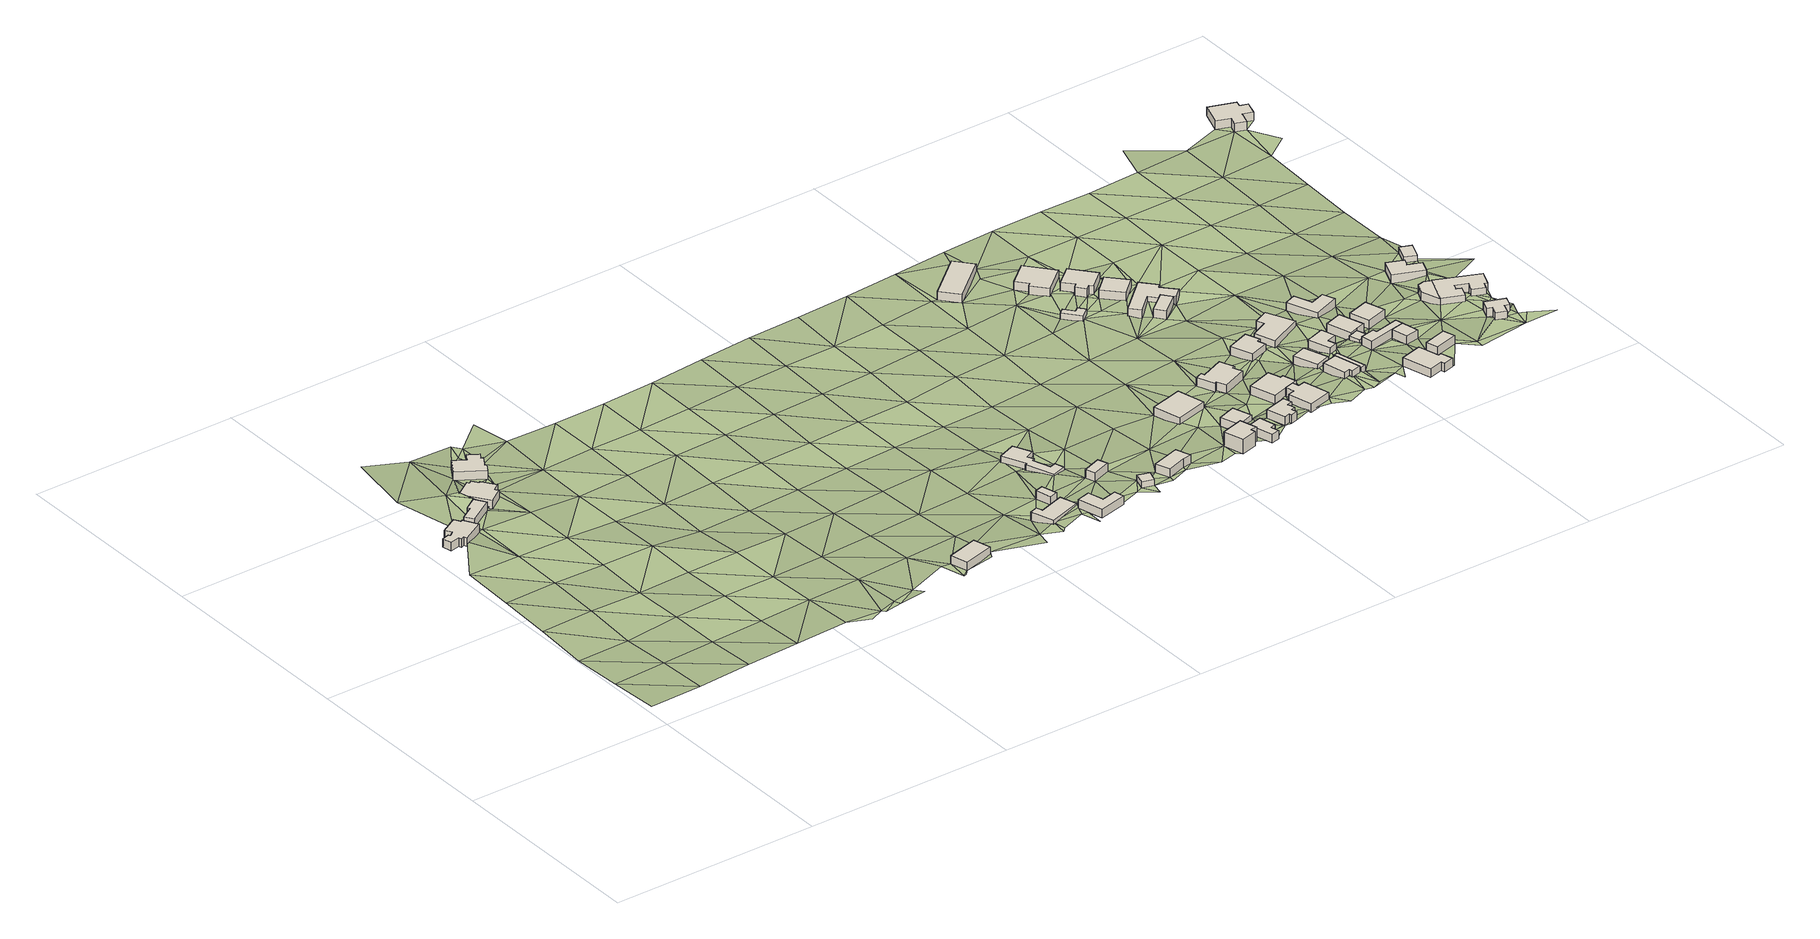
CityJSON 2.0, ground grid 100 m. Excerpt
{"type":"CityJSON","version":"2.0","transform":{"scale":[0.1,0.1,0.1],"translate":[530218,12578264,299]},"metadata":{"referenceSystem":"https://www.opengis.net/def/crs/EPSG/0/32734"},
"CityObjects":{
"building1":{"type":"Building","attributes":{"address":"5 Klinker Street Mamre 7347 Cape Town","building":"house","building:levels":"1","building_height":4.1,"plus_code":"4FRWFFR9+7WC","ground_height":166.27,"roof_height":170.37},"geometry":[{"type":"Solid","lod":"1","boundaries":[[[[0,1,2,3]],[[1,4,5,2]],[[4,6,7,5]],[[6,8,9,7]],[[8,10,11,9]],[[10,12,13,11]],[[12,14,15,13]],[[14,16,17,15]],[[16,18,19,17]],[[18,20,21,19]],[[20,22,23,21]],[[22,24,25,23]],[[24,26,27,25]],[[26,0,3,27]],[[3,2,5,7,9,11,13,15,17,19,21,23,25,27]],[[26,24,22,20,18,16,14,12,10,8,6,4,1,0]]]]}]},
"building2":{"type":"Building","attributes":{"address":"Klinker Street Mamre 7347 Cape Town","building":"house","building:levels":"1","building_height":4.1,"plus_code":"4FRWFFR9+8X3","ground_height":166.27,"roof_height":170.37},"geometry":[{"type":"Solid","lod":"1","boundaries":[[[[28,29,30,31]],[[29,32,33,30]],[[32,34,35,33]],[[34,36,37,35]],[[36,38,39,37]],[[38,28,31,39]],[[31,30,33,35,37,39]],[[38,36,34,32,29,28]]]]}]},
"building3":{"type":"Building","attributes":{"address":"4 Klinker Street Mamre 7347 Cape Town","building":"house","building:levels":"1","building_height":4.1,"plus_code":"4FRWFFRC+82V","ground_height":165.45,"roof_height":169.55},"geometry":[{"type":"Solid","lod":"1","boundaries":[[[[40,41,42,43]],[[41,44,45,42]],[[44,46,47,45]],[[46,48,49,47]],[[48,50,51,49]],[[50,52,53,51]],[[52,54,55,53]],[[54,56,57,55]],[[56,58,59,57]],[[58,40,43,59]],[[43,42,45,47,49,51,53,55,57,59]],[[58,56,54,52,50,48,46,44,41,40]]]]}]},
"building4":{"type":"Building","attributes":{"address":"3 Klinker Street Mamre 7347 Cape Town","building":"house","building:levels":"1","building_height":4.1,"plus_code":"4FRWFFRC+C32","ground_height":166.28,"roof_height":170.38},"geometry":[{"type":"Solid","lod":"1","boundaries":[[[[60,61,62,63]],[[61,64,65,62]],[[64,66,67,65]],[[66,68,69,67]],[[68,70,71,69]],[[70,72,73,71]],[[72,74,75,73]],[[74,76,77,75]],[[76,78,79,77]],[[78,60,63,79]],[[63,62,65,67,69,71,73,75,77,79]],[[78,76,74,72,70,68,66,64,61,60]]]]}]},
"building5":{"type":"Building","attributes":{"address":"12 Lang Avenue Mamre 7347 Cape Town","building":"house","building:levels":"1","building_height":4.1,"plus_code":"4FRWFFQC+PHJ","ground_height":170.18,"roof_height":174.28},"geometry":[{"type":"Solid","lod":"1","boundaries":[[[[80,81,82,83]],[[81,84,85,82]],[[84,86,87,85]],[[86,80,83,87]],[[83,82,85,87]],[[86,84,81,80]]]]}]},
"building6":{"type":"Building","attributes":{"address":"10 Lang Avenue Mamre 7347 Cape Town","building":"house","building:levels":"1","building_height":4.1,"plus_code":"4FRWFFQC+QQ3","ground_height":170.56,"roof_height":174.66},"geometry":[{"type":"Solid","lod":"1","boundaries":[[[[88,89,90,91]],[[89,92,93,90]],[[92,94,95,93]],[[94,96,97,95]],[[96,98,99,97]],[[98,88,91,99]],[[91,90,93,95,97,99]],[[98,96,94,92,89,88]]]]}]},
"building7":{"type":"Building","attributes":{"address":"Lang Avenue Mamre 7347 Cape Town","building":"yes","building:levels":"1","building_height":4.1,"plus_code":"4FRWFFQC+QQW","ground_height":172.37,"roof_height":176.47},"geometry":[{"type":"Solid","lod":"1","boundaries":[[[[100,101,102,103]],[[101,104,105,102]],[[104,106,107,105]],[[106,100,103,107]],[[103,102,105,107]],[[106,104,101,100]]]]}]},
"building8":{"type":"Building","attributes":{"address":"2 Sand Street Mamre 7347 Cape Town","building":"house","building:levels":"1","building_height":4.1,"plus_code":"4FRWFFQC+PR7","ground_height":174.78,"roof_height":178.88},"geometry":[{"type":"Solid","lod":"1","boundaries":[[[[108,109,110,111]],[[109,112,113,110]],[[112,114,115,113]],[[114,116,117,115]],[[116,118,119,117]],[[118,108,111,119]],[[111,110,113,115,117,119]],[[118,116,114,112,109,108]]]]}]},
"building9":{"type":"Building","attributes":{"address":"4 Lang Avenue Mamre 7347 Cape Town","building":"yes","building:levels":"1","building_height":4.1,"plus_code":"4FRWFFQC+VRW","ground_height":168.17,"roof_height":172.27},"geometry":[{"type":"Solid","lod":"1","boundaries":[[[[120,121,122,123]],[[121,124,125,122]],[[124,126,127,125]],[[126,128,129,127]],[[128,130,131,129]],[[130,132,133,131]],[[132,134,135,133]],[[134,136,137,135]],[[136,138,139,137]],[[138,140,141,139]],[[140,142,143,141]],[[142,120,123,143]],[[123,122,125,127,129,131,133,135,137,139,141,143]],[[142,140,138,136,134,132,130,128,126,124,121,120]]]]}]},
"building10":{"type":"Building","attributes":{"address":"Hardenberg Street Mamre 7347 Cape Town","building":"yes","building:levels":"1","building_height":4.1,"plus_code":"4FRWFFQC+QVX","ground_height":173.83,"roof_height":177.93},"geometry":[{"type":"Solid","lod":"1","boundaries":[[[[144,145,146,147]],[[145,148,149,146]],[[148,150,151,149]],[[150,144,147,151]],[[147,146,149,151]],[[150,148,145,144]]]]}]},
"building11":{"type":"Building","attributes":{"address":"Mamre 7347 Cape Town","building":"cabin","building:levels":"1","building_height":2.8,"plus_code":"4FRWFFQC+PWG","ground_height":175.67,"roof_height":178.47},"geometry":[{"type":"Solid","lod":"1","boundaries":[[[[152,153,154,155]],[[153,156,157,154]],[[156,158,159,157]],[[158,152,155,159]],[[155,154,157,159]],[[158,156,153,152]]]]}]},
"building12":{"type":"Building","attributes":{"address":"9 Hardenberg Street Mamre 7347 Cape Town","building":"house","building:levels":"1","building_height":4.1,"plus_code":"4FRWFFQF+P2C","ground_height":176.95,"roof_height":181.05},"geometry":[{"type":"Solid","lod":"1","boundaries":[[[[160,161,162,163]],[[161,164,165,162]],[[164,166,167,165]],[[166,168,169,167]],[[168,160,163,169]],[[163,162,165,167,169]],[[168,166,164,161,160]]]]}]},
"building13":{"type":"Building","attributes":{"address":"14 Winkler Street Mamre 7347 Cape Town","building":"house","building:levels":"2","building_height":6.9,"plus_code":"4FRWFFQF+P44","ground_height":178.74,"roof_height":185.64},"geometry":[{"type":"Solid","lod":"1","boundaries":[[[[170,171,172,173]],[[171,174,175,172]],[[174,176,177,175]],[[176,178,179,177]],[[178,180,181,179]],[[180,170,173,181]],[[173,172,175,177,179,181]],[[180,178,176,174,171,170]]]]}]},
"building14":{"type":"Building","attributes":{"address":"3 Lang Avenue Mamre Cape Town","building":"house","building:levels":"1","building_height":4.1,"plus_code":"4FRWFFQF+V44","ground_height":174.11,"roof_height":178.21},"geometry":[{"type":"Solid","lod":"1","boundaries":[[[[182,183,184,185]],[[183,186,187,184]],[[186,188,189,187]],[[188,182,185,189]],[[185,184,187,189]],[[188,186,183,182]]]]}]},
"building15":{"type":"Building","attributes":{"address":"12 Winkler Street Mamre 7347 Cape Town","building":"house","building:levels":"1","building_height":4.1,"plus_code":"4FRWFFQF+P59","ground_height":178.74,"roof_height":182.84},"geometry":[{"type":"Solid","lod":"1","boundaries":[[[[190,191,192,193]],[[191,194,195,192]],[[194,196,197,195]],[[196,198,199,197]],[[198,200,201,199]],[[200,190,193,201]],[[193,192,195,197,199,201]],[[200,198,196,194,191,190]]]]}]},
"building16":{"type":"Building","attributes":{"address":"3 Hardenberg Street Mamre 7347 Cape Town","building":"house","building:levels":"1","building_height":4.1,"plus_code":"4FRWFFQF+Q58","ground_height":175.9,"roof_height":180},"geometry":[{"type":"Solid","lod":"1","boundaries":[[[[202,203,204,205]],[[203,206,207,204]],[[206,208,209,207]],[[208,202,205,209]],[[205,204,207,209]],[[208,206,203,202]]]]}]},
"building17":{"type":"Building","attributes":{"address":"10 Winkler Street Mamre 7347 Cape Town","building":"house","building:levels":"1","building_height":4.1,"plus_code":"4FRWFFQF+P6H","ground_height":180.2,"roof_height":184.3},"geometry":[{"type":"Solid","lod":"1","boundaries":[[[[210,211,212,213]],[[211,214,215,212]],[[214,216,217,215]],[[216,218,219,217]],[[218,220,221,219]],[[220,222,223,221]],[[222,224,225,223]],[[224,226,227,225]],[[226,228,229,227]],[[228,210,213,229]],[[213,212,215,217,219,221,223,225,227,229]],[[228,226,224,222,220,218,216,214,211,210]]]]}]},
"building18":{"type":"Building","attributes":{"address":"2 Lang Avenue Mamre 7347 Cape Town","building":"house","building:levels":"1","building_height":4.1,"plus_code":"4FRWFFQF+V6H","ground_height":176.07,"roof_height":180.17},"geometry":[{"type":"Solid","lod":"1","boundaries":[[[[230,231,232,233]],[[231,234,235,232]],[[234,236,237,235]],[[236,238,239,237]],[[238,240,241,239]],[[240,242,243,241]],[[242,244,245,243]],[[244,246,247,245]],[[246,248,249,247]],[[248,230,233,249]],[[233,232,235,237,239,241,243,245,247,249]],[[248,246,244,242,240,238,236,234,231,230]]]]}]},
"building19":{"type":"Building","attributes":{"address":"103 Main Road Mamre 7347 Cape Town","building":"yes","building:levels":"1","building_height":4.1,"plus_code":"4FRWFFRF+935","ground_height":171.91,"roof_height":176.01},"geometry":[{"type":"Solid","lod":"1","boundaries":[[[[250,251,252,253]],[[251,254,255,252]],[[254,256,257,255]],[[256,250,253,257]],[[253,252,255,257]],[[256,254,251,250]]]]}]},
"building20":{"type":"Building","attributes":{"address":"1 Hardenberg Street Mamre 7347 Cape Town","building":"house","building:levels":"1","building_height":4.1,"plus_code":"4FRWFFQF+Q7X","ground_height":178.07,"roof_height":182.17},"geometry":[{"type":"Solid","lod":"1","boundaries":[[[[258,259,260,261]],[[259,262,263,260]],[[262,264,265,263]],[[264,266,267,265]],[[266,268,269,267]],[[268,258,261,269]],[[261,260,263,265,267,269]],[[268,266,264,262,259,258]]]]}]},
"building21":{"type":"Building","attributes":{"address":"8 Winkler Street Mamre 7347 Cape Town","building":"house","building:levels":"1","building_height":4.1,"plus_code":"4FRWFFQF+P8M","ground_height":179.92,"roof_height":184.02},"geometry":[{"type":"Solid","lod":"1","boundaries":[[[[270,271,272,273]],[[271,274,275,272]],[[274,276,277,275]],[[276,278,279,277]],[[278,280,281,279]],[[280,282,283,281]],[[282,284,285,283]],[[284,270,273,285]],[[273,272,275,277,279,281,283,285]],[[284,282,280,278,276,274,271,270]]]]}]},
"building22":{"type":"Building","attributes":{"building":"cabin","building:levels":"1","building_height":2.8,"plus_code":"4FRWFFRF+56C","ground_height":172.13,"roof_height":174.93},"geometry":[{"type":"Solid","lod":"1","boundaries":[[[[286,287,288,289]],[[287,290,291,288]],[[290,292,293,291]],[[292,294,295,293]],[[294,296,297,295]],[[296,286,289,297]],[[289,288,291,293,295,297]],[[296,294,292,290,287,286]]]]}]},
"building23":{"type":"Building","attributes":{"address":"101 Main Road Mamre 7347 Cape Town","building":"house","building:levels":"1","building_height":4.1,"plus_code":"4FRWFFRF+76C","ground_height":173.18,"roof_height":177.28},"geometry":[{"type":"Solid","lod":"1","boundaries":[[[[298,299,300,301]],[[299,302,303,300]],[[302,304,305,303]],[[304,306,307,305]],[[306,308,309,307]],[[308,298,301,309]],[[301,300,303,305,307,309]],[[308,306,304,302,299,298]]]]}]},
"building24":{"type":"Building","attributes":{"address":"1A Lang Avenue Mamre 7347 Cape Town","building":"house","building:levels":"1","building_height":4.1,"plus_code":"4FRWFFQF+W89","ground_height":176.03,"roof_height":180.13},"geometry":[{"type":"Solid","lod":"1","boundaries":[[[[310,311,312,313]],[[311,314,315,312]],[[314,316,317,315]],[[316,318,319,317]],[[318,320,321,319]],[[320,310,313,321]],[[313,312,315,317,319,321]],[[320,318,316,314,311,310]]]]}]},
"building25":{"type":"Building","attributes":{"address":"99 Main Road Mamre 7347 Cape Town","building":"house","building:levels":"1","building_height":4.1,"plus_code":"4FRWFFRF+67M","ground_height":173.65,"roof_height":177.75},"geometry":[{"type":"Solid","lod":"1","boundaries":[[[[322,323,324,325]],[[323,326,327,324]],[[326,328,329,327]],[[328,330,331,329]],[[330,332,333,331]],[[332,334,335,333]],[[334,336,337,335]],[[336,322,325,337]],[[325,324,327,329,331,333,335,337]],[[336,334,332,330,328,326,323,322]]]]}]},
"building26":{"type":"Building","attributes":{"address":"6 Winkler Street Mamre 7347 Cape Town","building":"house","building:levels":"1","building_height":4.1,"plus_code":"4FRWFFQF+QC7","ground_height":180.73,"roof_height":184.83},"geometry":[{"type":"Solid","lod":"1","boundaries":[[[[338,339,340,341]],[[339,342,343,340]],[[342,344,345,343]],[[344,346,347,345]],[[346,348,349,347]],[[348,338,341,349]],[[341,340,343,345,347,349]],[[348,346,344,342,339,338]]]]}]},
"building27":{"type":"Building","attributes":{"address":"Hardenberg Street Mamre 7347 Cape Town","building":"house","building:levels":"1","building_height":4.1,"plus_code":"4FRWFFQF+RCC","ground_height":177.76,"roof_height":181.86},"geometry":[{"type":"Solid","lod":"1","boundaries":[[[[350,351,352,353]],[[351,354,355,352]],[[354,356,357,355]],[[356,350,353,357]],[[353,352,355,357]],[[356,354,351,350]]]]}]},
"building28":{"type":"Building","attributes":{"address":"97 Main Road Mamre 7347 Cape Town","building":"house","building:levels":"1","building_height":4.1,"plus_code":"4FRWFFRF+57Q","ground_height":173.65,"roof_height":177.75},"geometry":[{"type":"Solid","lod":"1","boundaries":[[[[358,359,360,361]],[[359,362,363,360]],[[362,364,365,363]],[[364,358,361,365]],[[361,360,363,365]],[[364,362,359,358]]]]}]},
"building29":{"type":"Building","attributes":{"address":"Winkler Street Mamre 7347 Cape Town","building":"cabin","building:levels":"1","building_height":2.8,"plus_code":"4FRWFFQF+QCH","ground_height":180.73,"roof_height":183.53},"geometry":[{"type":"Solid","lod":"1","boundaries":[[[[366,367,368,369]],[[367,370,371,368]],[[370,372,373,371]],[[372,366,369,373]],[[369,368,371,373]],[[372,370,367,366]]]]}]},
"building30":{"type":"Building","attributes":{"address":"Main Road Mamre 7347 Cape Town","building":"garage","building:levels":"1","building_height":4.1,"plus_code":"4FRWFFRF+484","ground_height":171.97,"roof_height":176.07},"geometry":[{"type":"Solid","lod":"1","boundaries":[[[[374,375,376,377]],[[375,378,379,376]],[[378,380,381,379]],[[380,382,383,381]],[[382,374,377,383]],[[377,376,379,381,383]],[[382,380,378,375,374]]]]}]},
"building31":{"type":"Building","attributes":{"address":"95 Main Road Mamre 7347 Cape Town","building":"house","building:levels":"1","building_height":4.1,"plus_code":"4FRWFFRF+48P","ground_height":171.97,"roof_height":176.07},"geometry":[{"type":"Solid","lod":"1","boundaries":[[[[374,382,383,377]],[[382,380,381,383]],[[380,384,385,381]],[[384,386,387,385]],[[386,388,389,387]],[[388,390,391,389]],[[390,392,393,391]],[[392,394,395,393]],[[394,396,397,395]],[[396,398,399,397]],[[398,374,377,399]],[[377,383,381,385,387,389,391,393,395,397,399]],[[398,396,394,392,390,388,386,384,380,382,374]]]]}]},
"building32":{"type":"Building","attributes":{"address":"1 Lang Avenue Mamre 7347 Cape Town","building":"house","building:levels":"1","building_height":4.1,"plus_code":"4FRWFFQF+WCW","ground_height":176.03,"roof_height":180.13},"geometry":[{"type":"Solid","lod":"1","boundaries":[[[[400,401,402,403]],[[401,404,405,402]],[[404,406,407,405]],[[406,408,409,407]],[[408,410,411,409]],[[410,400,403,411]],[[403,402,405,407,409,411]],[[410,408,406,404,401,400]]]]}]},
"building33":{"type":"Building","attributes":{"address":"Hardenberg Street Mamre 7347 Cape Town","building":"house","building:levels":"1","building_height":4.1,"plus_code":"4FRWFFQF+RFR","ground_height":178.64,"roof_height":182.74},"geometry":[{"type":"Solid","lod":"1","boundaries":[[[[412,413,414,415]],[[413,416,417,414]],[[416,418,419,417]],[[418,420,421,419]],[[420,422,423,421]],[[422,412,415,423]],[[415,414,417,419,421,423]],[[422,420,418,416,413,412]]]]}]},
"building34":{"type":"Building","attributes":{"address":"3 Winkler Street Mamre 7347 Cape Town","building":"house","building:levels":"1","building_height":4.1,"plus_code":"4FRWFFQF+MGW","ground_height":183.62,"roof_height":187.72},"geometry":[{"type":"Solid","lod":"1","boundaries":[[[[424,425,426,427]],[[425,428,429,426]],[[428,430,431,429]],[[430,432,433,431]],[[432,434,435,433]],[[434,436,437,435]],[[436,438,439,437]],[[438,424,427,439]],[[427,426,429,431,433,435,437,439]],[[438,436,434,432,430,428,425,424]]]]}]},
"building35":{"type":"Building","attributes":{"building":"cabin","building:levels":"1","building_height":2.8,"plus_code":"4FRWFFQF+RGF","ground_height":179.12,"roof_height":181.92},"geometry":[{"type":"Solid","lod":"1","boundaries":[[[[440,441,442,443]],[[441,444,445,442]],[[444,446,447,445]],[[446,448,449,447]],[[448,440,443,449]],[[443,442,445,447,449]],[[448,446,444,441,440]]]]}]},
"building36":{"type":"Building","attributes":{"address":"Hardenberg Street Mamre 7347 Cape Town","building":"house","building:levels":"1","building_height":4.1,"plus_code":"4FRWFFQF+VG7","ground_height":178.64,"roof_height":182.74},"geometry":[{"type":"Solid","lod":"1","boundaries":[[[[450,451,452,453]],[[451,454,455,452]],[[454,456,457,455]],[[456,458,459,457]],[[458,450,453,459]],[[453,452,455,457,459]],[[458,456,454,451,450]]]]}]},
"building37":{"type":"Building","attributes":{"building":"house","building:levels":"1","building_height":4.1,"plus_code":"4FRWFFQF+QGW","ground_height":181.34,"roof_height":185.44},"geometry":[{"type":"Solid","lod":"1","boundaries":[[[[460,461,462,463]],[[461,464,465,462]],[[464,466,467,465]],[[466,468,469,467]],[[468,470,471,469]],[[470,472,473,471]],[[472,460,463,473]],[[463,462,465,467,469,471,473]],[[472,470,468,466,464,461,460]]]]}]},
"building38":{"type":"Building","attributes":{"address":"1 Winkler Street Mamre 7347 Cape Town","building":"house","building:levels":"1","building_height":4.1,"plus_code":"4FRWFFQF+PH9","ground_height":183.62,"roof_height":187.72},"geometry":[{"type":"Solid","lod":"1","boundaries":[[[[474,475,476,477]],[[475,478,479,476]],[[478,480,481,479]],[[480,474,477,481]],[[477,476,479,481]],[[480,478,475,474]]]]}]},
"building39":{"type":"Building","attributes":{"address":"Kraak Superette 2 Winkler Street Mamre 7347 Cape Town","building":"retail","building:levels":"1","building_height":4.1,"plus_code":"4FRWFFQF+QHP","ground_height":181.34,"roof_height":185.44},"geometry":[{"type":"Solid","lod":"1","boundaries":[[[[460,472,473,463]],[[472,482,483,473]],[[482,484,485,483]],[[484,460,463,485]],[[463,473,483,485]],[[484,482,472,460]]]]}]},
"building40":{"type":"Building","attributes":{"address":"Mamre Visitor Information Centre Main Road Mamre 7347 Cape Town","building":"civic","building:levels":"1","operator":"Mamre Tourist Information Centre","building_height":4.1,"plus_code":"4FRWFFQF+XG2","ground_height":176.69,"roof_height":180.79},"geometry":[{"type":"Solid","lod":"1","boundaries":[[[[486,487,488,489]],[[487,490,491,488]],[[490,492,493,491]],[[492,494,495,493]],[[494,496,497,495]],[[496,486,489,497]],[[489,488,491,493,495,497]],[[496,494,492,490,487,486]]]]}]},
"building41":{"type":"Building","attributes":{"address":"Mamre Satellite Police Station 89 Main Road Mamre 7347 Cape Town","building":"public","building:levels":"1","amenity":"police","operator":"South African Police Service","building_height":4.1,"plus_code":"4FRWFFQF+VH7","ground_height":179.12,"roof_height":183.22},"geometry":[{"type":"Solid","lod":"1","boundaries":[[[[498,499,500,501]],[[499,502,503,500]],[[502,504,505,503]],[[504,498,501,505]],[[501,500,503,505]],[[504,502,499,498]]]]}]},
"building42":{"type":"Building","attributes":{"address":"Mamre Mini-mart 1 Kaap Street Mamre 7347 Cape Town","building":"retail","building:levels":"1","building_height":4.1,"plus_code":"4FRWFFQF+RMX","ground_height":179.71,"roof_height":183.81},"geometry":[{"type":"Solid","lod":"1","boundaries":[[[[506,507,508,509]],[[507,510,511,508]],[[510,512,513,511]],[[512,514,515,513]],[[514,506,509,515]],[[509,508,511,513,515]],[[514,512,510,507,506]]]]}]},
"building43":{"type":"Building","attributes":{"address":"58 Main Road Mamre 7347 Cape Town","building":"house","building:levels":"1","building_height":4.1,"plus_code":"4FRWFFQF+PQR","ground_height":181.79,"roof_height":185.89},"geometry":[{"type":"Solid","lod":"1","boundaries":[[[[516,517,518,519]],[[517,520,521,518]],[[520,522,523,521]],[[522,524,525,523]],[[524,526,527,525]],[[526,528,529,527]],[[528,530,531,529]],[[530,516,519,531]],[[519,518,521,523,525,527,529,531]],[[530,528,526,524,522,520,517,516]]]]}]},
"building44":{"type":"Building","attributes":{"address":"2 Kaap Street Mamre 7347 Cape Town","building":"house","building:levels":"1","building_height":4.1,"plus_code":"4FRWFFQF+RQP","ground_height":179.89,"roof_height":183.99},"geometry":[{"type":"Solid","lod":"1","boundaries":[[[[532,533,534,535]],[[533,536,537,534]],[[536,538,539,537]],[[538,540,541,539]],[[540,542,543,541]],[[542,544,545,543]],[[544,546,547,545]],[[546,548,549,547]],[[548,550,551,549]],[[550,552,553,551]],[[552,554,555,553]],[[554,532,535,555]],[[535,534,537,539,541,543,545,547,549,551,553,555]],[[554,552,550,548,546,544,542,540,538,536,533,532]]]]}]},
"building45":{"type":"Building","attributes":{"address":"Mamre 7347 Cape Town","building":"house","building:levels":"1","building_height":4.1,"plus_code":"4FRWFFQF+WPM","ground_height":177.46,"roof_height":181.56},"geometry":[{"type":"Solid","lod":"1","boundaries":[[[[556,557,558,559]],[[557,560,561,558]],[[560,562,563,561]],[[562,564,565,563]],[[564,566,567,565]],[[566,556,559,567]],[[559,558,561,563,565,567]],[[566,564,562,560,557,556]]]]}]},
"building46":{"type":"Building","attributes":{"building":"cabin","building:levels":"1","building_height":2.8,"plus_code":"4FRWFFQF+XQF","ground_height":177.52,"roof_height":180.32},"geometry":[{"type":"Solid","lod":"1","boundaries":[[[[568,569,570,571]],[[569,572,573,570]],[[572,574,575,573]],[[574,568,571,575]],[[571,570,573,575]],[[574,572,569,568]]]]}]},
"building47":{"type":"Building","attributes":{"address":"3 Louwskloof Road Mamre 7347 Cape Town","building":"house","building:levels":"1","building_height":4.1,"plus_code":"4FRWFFRF+CQQ","ground_height":178.43,"roof_height":182.53},"geometry":[{"type":"Solid","lod":"1","boundaries":[[[[576,577,578,579]],[[577,580,581,578]],[[580,582,583,581]],[[582,584,585,583]],[[584,586,587,585]],[[586,588,589,587]],[[588,590,591,589]],[[590,592,593,591]],[[592,594,595,593]],[[594,576,579,595]],[[579,578,581,583,585,587,589,591,593,595]],[[594,592,590,588,586,584,582,580,577,576]]]]}]},
"terrain1":{"type":"TINRelief","geometry":[{"type":"CompositeSurface","lod":"1","boundaries":[[[596,597,598]],[[599,600,596]],[[596,598,599]],[[601,602,600]],[[601,600,599]],[[603,602,604]],[[599,598,605]],[[604,602,601]],[[606,607,603]],[[608,601,599]],[[606,603,604]],[[608,599,605]],[[601,609,604]],[[610,607,606]],[[607,610,611]],[[612,613,614]],[[612,614,615]],[[609,601,608]],[[616,611,617]],[[606,604,618]],[[605,619,608]],[[618,604,609]],[[611,610,0]],[[620,6,621]],[[6,4,1]],[[622,610,606]],[[623,620,624]],[[36,6,1]],[[0,610,625]],[[1,0,38]],[[36,1,38]],[[626,609,608]],[[32,6,36]],[[625,38,0]],[[622,606,618]],[[626,608,619]],[[620,621,624]],[[621,6,32]],[[34,32,36]],[[627,625,610]],[[38,625,28]],[[618,609,628]],[[610,622,627]],[[629,621,32]],[[628,609,626]],[[629,630,621]],[[631,28,625]],[[629,58,630]],[[631,625,627]],[[28,58,629]],[[621,630,632]],[[632,624,621]],[[622,618,633]],[[628,634,618]],[[626,619,635]],[[58,28,631]],[[630,636,632]],[[622,633,627]],[[618,634,633]],[[631,637,58]],[[635,628,626]],[[638,636,639]],[[632,640,624]],[[638,632,636]],[[635,619,641]],[[642,643,638]],[[644,637,631]],[[645,637,644]],[[632,638,74]],[[74,638,643]],[[643,644,646]],[[640,647,624]],[[648,634,628]],[[649,631,627]],[[646,74,643]],[[627,633,650]],[[628,635,648]],[[644,631,649]],[[74,646,76]],[[651,640,652]],[[627,650,649]],[[640,651,653]],[[654,635,641]],[[654,641,655]],[[634,656,633]],[[647,640,653]],[[78,76,657]],[[646,644,658]],[[656,634,648]],[[659,653,651]],[[660,657,661]],[[76,646,658]],[[659,651,661]],[[659,647,653]],[[649,658,644]],[[633,662,650]],[[658,657,76]],[[648,635,663]],[[663,635,654]],[[664,654,665]],[[662,633,656]],[[661,657,666]],[[659,661,666]],[[667,664,665]],[[649,650,668]],[[664,663,654]],[[658,666,657]],[[668,650,662]],[[659,666,669]],[[656,648,670]],[[671,664,667]],[[672,648,663]],[[658,649,673]],[[663,664,671]],[[667,674,671]],[[662,656,670]],[[670,648,672]],[[668,673,649]],[[662,675,668]],[[658,676,666]],[[673,677,658]],[[678,663,671]],[[672,663,678]],[[675,662,670]],[[676,658,677]],[[673,668,679]],[[678,671,680]],[[668,675,681]],[[670,672,682]],[[683,672,678]],[[673,679,677]],[[668,681,679]],[[675,670,682]],[[86,678,680]],[[682,672,683]],[[684,86,680]],[[684,685,80]],[[684,80,86]],[[675,686,681]],[[687,676,677]],[[677,679,688]],[[678,86,689]],[[683,678,689]],[[686,675,682]],[[80,690,691]],[[687,677,688]],[[681,692,679]],[[689,86,693]],[[683,694,682]],[[681,686,692]],[[683,689,694]],[[695,688,679]],[[686,682,696]],[[695,679,692]],[[691,697,693]],[[694,696,682]],[[689,693,698]],[[686,699,692]],[[688,700,687]],[[701,697,691]],[[702,688,695]],[[689,698,694]],[[699,686,696]],[[693,697,698]],[[700,688,702]],[[695,692,703]],[[703,692,699]],[[694,704,696]],[[694,698,705]],[[695,706,702]],[[697,98,698]],[[707,708,697]],[[708,98,697]],[[699,696,704]],[[704,694,705]],[[706,695,703]],[[707,709,708]],[[96,698,98]],[[702,710,700]],[[709,711,708]],[[106,705,698]],[[106,698,96]],[[703,699,712]],[[710,702,706]],[[94,100,96]],[[704,712,699]],[[708,711,118]],[[106,96,100]],[[713,708,118]],[[94,714,100]],[[715,716,711]],[[706,703,717]],[[718,700,710]],[[716,118,711]],[[716,108,118]],[[106,719,705]],[[100,714,101]],[[703,712,717]],[[704,705,720]],[[118,116,713]],[[104,101,721]],[[101,714,721]],[[714,713,116]],[[719,106,104]],[[710,706,722]],[[705,719,720]],[[704,723,712]],[[717,722,706]],[[116,114,724]],[[725,104,721]],[[150,721,714]],[[116,144,714]],[[725,719,104]],[[723,704,720]],[[718,710,726]],[[724,144,116]],[[727,717,712]],[[722,726,710]],[[714,144,150]],[[725,721,150]],[[728,720,719]],[[719,725,729]],[[719,729,728]],[[724,730,731]],[[712,723,727]],[[136,723,720]],[[732,722,717]],[[150,733,725]],[[724,158,144]],[[731,158,724]],[[726,734,718]],[[735,736,737]],[[737,738,735]],[[735,739,740]],[[727,732,717]],[[735,738,739]],[[148,733,150]],[[152,731,741]],[[731,152,158]],[[144,158,145]],[[726,722,742]],[[152,741,153]],[[733,743,738]],[[738,743,739]],[[723,136,744]],[[744,727,723]],[[148,743,733]],[[732,742,722]],[[136,739,744]],[[158,168,145]],[[156,168,158]],[[153,160,156]],[[745,734,726]],[[746,160,153]],[[739,743,744]],[[160,168,156]],[[732,727,747]],[[148,145,748]],[[742,745,726]],[[160,746,749]],[[145,168,748]],[[727,744,747]],[[148,750,743]],[[161,160,749]],[[742,732,751]],[[734,745,752]],[[748,168,166]],[[747,751,732]],[[148,748,750]],[[161,749,164]],[[743,753,744]],[[745,742,754]],[[164,749,755]],[[744,753,747]],[[753,743,750]],[[751,754,742]],[[180,166,164]],[[755,180,164]],[[756,748,166]],[[751,747,757]],[[752,745,758]],[[754,759,745]],[[183,750,748]],[[755,760,180]],[[757,747,753]],[[166,180,756]],[[758,745,759]],[[170,180,760]],[[750,183,753]],[[751,761,754]],[[748,762,183]],[[748,756,762]],[[761,751,757]],[[759,754,763]],[[180,208,756]],[[208,180,178]],[[757,753,764]],[[183,764,753]],[[763,754,761]],[[178,176,194]],[[194,176,765]],[[766,762,756]],[[178,194,767]],[[767,208,178]],[[759,768,758]],[[769,764,183]],[[766,756,208]],[[183,182,769]],[[761,757,770]],[[194,771,767]],[[768,759,763]],[[764,770,757]],[[771,772,767]],[[769,182,764]],[[208,773,766]],[[774,775,211]],[[771,774,776]],[[771,210,772]],[[774,211,776]],[[210,771,776]],[[768,777,758]],[[776,211,210]],[[763,761,778]],[[766,773,779]],[[770,780,761]],[[764,182,244]],[[773,772,779]],[[182,766,246]],[[768,763,254]],[[211,216,214]],[[228,772,210]],[[254,251,768]],[[779,230,766]],[[768,251,777]],[[244,182,246]],[[761,780,778]],[[230,246,766]],[[262,779,772]],[[222,220,218]],[[254,763,778]],[[770,764,781]],[[262,772,228]],[[781,764,244]],[[226,224,222]],[[222,218,782]],[[246,230,248]],[[230,779,259]],[[262,259,779]],[[222,782,226]],[[276,228,226]],[[276,262,228]],[[251,783,777]],[[781,244,242]],[[276,226,782]],[[770,784,780]],[[271,262,276]],[[240,238,242]],[[230,259,231]],[[780,296,778]],[[770,781,785]],[[276,274,271]],[[254,778,299]],[[781,242,238]],[[785,784,770]],[[296,780,784]],[[786,262,271]],[[787,254,299]],[[259,788,231]],[[789,782,790]],[[254,787,791]],[[294,778,296]],[[783,792,777]],[[270,786,271]],[[231,236,234]],[[270,284,282]],[[299,778,304]],[[793,778,294]],[[270,282,786]],[[789,790,794]],[[778,793,304]],[[238,320,781]],[[788,795,796]],[[294,797,798]],[[786,282,799]],[[236,231,800]],[[236,800,238]],[[796,786,799]],[[304,302,299]],[[231,788,801]],[[783,791,792]],[[784,802,803]],[[299,804,787]],[[798,805,294]],[[785,781,806]],[[807,784,785]],[[794,808,789]],[[282,789,809]],[[294,805,793]],[[787,804,791]],[[320,238,800]],[[796,354,788]],[[801,800,231]],[[282,348,799]],[[784,807,802]],[[803,330,798]],[[781,320,806]],[[796,799,354]],[[789,808,809]],[[801,788,354]],[[805,810,793]],[[330,805,798]],[[359,803,802]],[[809,348,282]],[[785,811,807]],[[803,359,330]],[[812,793,810]],[[813,799,348]],[[785,375,811]],[[814,810,805]],[[813,354,799]],[[791,804,815]],[[800,801,816]],[[817,792,791]],[[785,378,375]],[[807,818,802]],[[819,785,806]],[[808,820,809]],[[820,808,821]],[[818,359,802]],[[334,330,359]],[[822,330,334]],[[801,354,816]],[[819,378,785]],[[806,320,318]],[[809,820,339]],[[812,810,823]],[[820,821,824]],[[804,812,815]],[[348,346,813]],[[815,817,791]],[[334,359,825]],[[354,826,816]],[[827,816,828]],[[824,829,820]],[[811,375,830]],[[815,812,823]],[[354,831,826]],[[828,816,826]],[[813,346,370]],[[832,824,821]],[[318,828,406]],[[370,833,813]],[[829,824,372]],[[807,834,818]],[[826,406,828]],[[835,334,825]],[[372,346,829]],[[318,836,806]],[[372,824,366]],[[372,370,346]],[[375,837,830]],[[819,806,836]],[[318,406,836]],[[833,370,367]],[[824,832,366]],[[416,826,831]],[[838,831,833]],[[819,384,378]],[[839,367,366]],[[833,367,838]],[[825,840,835]],[[831,838,416]],[[818,834,840]],[[841,378,384]],[[836,406,842]],[[843,826,416]],[[823,835,844]],[[845,367,839]],[[838,367,845]],[[832,424,366]],[[823,846,815]],[[424,832,847]],[[366,470,839]],[[819,836,848]],[[835,840,844]],[[817,815,846]],[[849,826,843]],[[470,366,424]],[[839,468,845]],[[844,840,834]],[[416,413,843]],[[412,422,845]],[[819,850,384]],[[846,823,844]],[[468,839,470]],[[851,852,853]],[[848,850,819]],[[412,845,854]],[[843,413,458]],[[855,845,468]],[[845,855,854]],[[850,851,384]],[[843,458,849]],[[424,438,470]],[[412,458,413]],[[848,849,856]],[[412,854,441]],[[441,458,412]],[[848,856,850]],[[846,857,817]],[[858,852,851]],[[855,468,466]],[[834,852,859]],[[492,856,849]],[[834,859,844]],[[458,860,849]],[[438,482,470]],[[466,861,855]],[[438,436,480]],[[856,492,850]],[[434,480,436]],[[849,860,492]],[[851,850,858]],[[862,470,482]],[[862,472,470]],[[480,478,438]],[[863,860,458]],[[478,482,438]],[[864,440,861]],[[844,859,846]],[[492,865,850]],[[461,466,464]],[[461,861,466]],[[859,852,858]],[[862,482,472]],[[861,502,864]],[[480,866,867]],[[478,484,482]],[[863,864,499]],[[861,461,502]],[[864,502,499]],[[860,863,868]],[[478,869,484]],[[857,846,870]],[[863,499,868]],[[865,871,872]],[[850,865,873]],[[850,873,858]],[[846,859,870]],[[502,461,504]],[[874,865,872]],[[868,499,498]],[[867,875,869]],[[460,484,876]],[[874,872,868]],[[460,876,461]],[[873,865,874]],[[876,484,869]],[[867,877,875]],[[858,878,859]],[[876,504,461]],[[879,857,870]],[[869,875,876]],[[873,878,858]],[[880,498,504]],[[881,874,868]],[[881,868,498]],[[859,882,870]],[[875,877,883]],[[514,504,876]],[[874,881,873]],[[859,878,882]],[[876,875,528]],[[504,514,880]],[[498,880,566]],[[879,870,884]],[[875,885,528]],[[876,886,514]],[[885,875,883]],[[881,498,566]],[[873,887,878]],[[870,882,884]],[[886,876,888]],[[876,528,526]],[[512,880,514]],[[881,887,873]],[[888,876,526]],[[566,880,512]],[[885,530,528]],[[882,878,889]],[[890,885,883]],[[891,879,884]],[[566,512,510]],[[881,566,564]],[[883,892,890]],[[887,889,878]],[[890,893,520]],[[887,881,564]],[[890,892,893]],[[888,526,894]],[[883,895,892]],[[566,510,896]],[[526,524,894]],[[897,898,888]],[[540,898,542]],[[510,532,896]],[[897,888,894]],[[882,899,884]],[[893,892,900]],[[544,542,898]],[[544,898,897]],[[883,901,895]],[[524,893,900]],[[894,902,897]],[[524,902,894]],[[899,882,889]],[[903,897,902]],[[902,524,900]],[[904,896,532]],[[564,574,887]],[[564,905,568]],[[902,906,903]],[[532,554,904]],[[891,884,907]],[[908,905,909]],[[910,903,906]],[[896,904,908]],[[574,564,568]],[[906,911,910]],[[887,912,889]],[[907,884,899]],[[905,908,569]],[[905,569,568]],[[912,887,574]],[[913,908,904]],[[891,914,915]],[[889,916,899]],[[572,569,917]],[[913,569,908]],[[907,914,891]],[[569,913,917]],[[912,574,572]],[[916,889,912]],[[918,907,899]],[[899,916,918]],[[582,914,907]],[[919,907,918]],[[907,919,582]],[[914,582,577]],[[577,582,580]],[[584,582,919]],[[920,584,919]],[[584,588,586]]]}]}
},
"vertices":[
[236,1606,55],[198,1672,55],[198,1672,96],[236,1606,96],[189,1668,55],[189,1668,96],[172,1697,55],[172,1697,96],[91,1651,55],[91,1651,96],[109,1620,55],[109,1620,96],[89,1604,55],[89,1604,96],[83,1613,55],[83,1613,96],[47,1602,55],[47,1602,96],[58,1558,55],[58,1558,96],[102,1567,55],[102,1567,96],[109,1554,55],[109,1554,96],[123,1562,55],[123,1562,96],[132,1547,55],[132,1547,96],
[366,1724,55],[333,1776,55],[333,1776,96],[366,1724,96],[272,1737,55],[272,1737,96],[279,1726,55],[279,1726,96],[219,1688,55],[219,1688,96],[245,1647,55],[245,1647,96],
[469,1779,47],[457,1795,47],[457,1795,88],[469,1779,88],[490,1818,47],[490,1818,88],[446,1881,47],[446,1881,88],[439,1876,47],[439,1876,88],[418,1907,47],[418,1907,88],[405,1898,47],[405,1898,88],[398,1909,47],[398,1909,88],[315,1853,47],[315,1853,88],[399,1731,47],[399,1731,88],
[560,2010,56],[551,2015,56],[551,2015,97],[560,2010,97],[567,2041,56],[567,2041,97],[518,2071,56],[518,2071,97],[498,2038,56],[498,2038,97],[441,2073,56],[441,2073,97],[392,1994,56],[392,1994,97],[514,1918,56],[514,1918,97],[538,1957,56],[538,1957,97],[530,1962,56],[530,1962,97],
[1629,109,95],[1777,149,95],[1777,149,136],[1629,109,136],[1754,233,95],[1754,233,136],[1606,192,95],[1606,192,136],
[2108,156,98],[2264,206,98],[2264,206,139],[2108,156,139],[2238,285,98],[2238,285,139],[2120,247,98],[2120,247,139],[2110,277,98],[2110,277,139],[2073,265,98],[2073,265,139],
[2192,287,116],[2231,298,116],[2231,298,157],[2192,287,157],[2210,373,116],[2210,373,157],[2172,363,116],[2172,363,157],
[2277,47,141],[2413,80,141],[2413,80,182],[2277,47,182],[2401,128,141],[2401,128,182],[2330,111,141],[2330,111,182],[2310,187,141],[2310,187,182],[2246,171,141],[2246,171,182],
[2349,474,74],[2415,495,74],[2415,495,115],[2349,474,115],[2402,540,74],[2402,540,115],[2373,531,74],[2373,531,115],[2343,615,74],[2343,615,115],[2356,622,74],[2356,622,115],[2342,651,74],[2342,651,115],[2384,669,74],[2384,669,115],[2344,755,74],[2344,755,115],[2258,721,74],[2258,721,115],[2309,610,74],[2309,610,115],[2300,607,74],[2300,607,115],
[2436,308,131],[2523,340,131],[2523,340,172],[2436,308,172],[2506,385,131],[2506,385,172],[2419,353,131],[2419,353,172],
[2541,130,149],[2595,113,149],[2595,113,177],[2541,130,177],[2614,169,149],[2614,169,177],[2559,186,149],[2559,186,177],
[2672,107,162],[2762,137,162],[2762,137,203],[2672,107,203],[2806,145,162],[2806,145,203],[2781,217,162],[2781,217,203],[2646,177,162],[2646,177,203],
[3006,52,180],[3084,73,180],[3084,73,249],[3006,52,249],[3079,95,180],[3079,95,249],[3109,98,180],[3109,98,249],[3085,179,180],[3085,179,249],[2979,149,180],[2979,149,249],
[3091,614,134],[2936,574,134],[2936,574,175],[3091,614,175],[2970,442,134],[2970,442,175],[3125,482,134],[3125,482,175],
[3209,104,180],[3189,183,180],[3189,183,221],[3209,104,221],[3123,166,180],[3123,166,221],[3153,49,180],[3153,49,221],[3193,59,180],[3193,59,221],[3183,97,180],[3183,97,221],
[3120,230,152],[3204,258,152],[3204,258,193],[3120,230,193],[3174,349,152],[3174,349,193],[3089,321,152],[3089,321,193],
[3238,200,195],[3264,107,195],[3264,107,236],[3238,200,236],[3291,115,195],[3291,115,236],[3294,103,195],[3294,103,236],[3328,113,195],[3328,113,236],[3321,138,195],[3321,138,236],[3341,144,195],[3341,144,236],[3331,179,195],[3331,179,236],[3357,186,195],[3357,186,236],[3345,229,195],[3345,229,236],
[3260,506,153],[3380,556,153],[3380,556,194],[3260,506,194],[3362,600,153],[3362,600,194],[3375,605,153],[3375,605,194],[3347,673,153],[3347,673,194],[3237,627,153],[3237,627,194],[3231,643,153],[3231,643,194],[3196,628,153],[3196,628,194],[3230,546,153],[3230,546,194],[3241,551,153],[3241,551,194],
[2975,2020,112],[2784,1861,112],[2784,1861,153],[2975,2020,153],[2852,1780,112],[2852,1780,153],[3043,1939,112],[3043,1939,153],
[3437,457,173],[3316,418,173],[3316,418,214],[3437,457,214],[3353,296,173],[3353,296,214],[3491,337,173],[3491,337,214],[3471,402,173],[3471,402,214],[3457,398,173],[3457,398,214],
[3451,308,192],[3408,296,192],[3408,296,233],[3451,308,233],[3418,254,192],[3418,254,233],[3384,246,192],[3384,246,233],[3414,129,192],[3414,129,233],[3526,158,192],[3526,158,233],[3493,284,192],[3493,284,233],[3459,276,192],[3459,276,233],
[3162,1361,114],[3207,1397,114],[3207,1397,142],[3162,1361,142],[3181,1429,114],[3181,1429,142],[3162,1413,114],[3162,1413,142],[3125,1458,114],[3125,1458,142],[3100,1437,114],[3100,1437,142],
[3172,1802,125],[3072,1719,125],[3072,1719,166],[3172,1802,166],[3115,1668,125],[3115,1668,166],[3100,1655,125],[3100,1655,166],[3158,1585,125],[3158,1585,166],[3273,1680,125],[3273,1680,166],
[3492,636,153],[3583,669,153],[3583,669,194],[3492,636,194],[3569,707,153],[3569,707,194],[3587,714,153],[3587,714,194],[3562,781,153],[3562,781,194],[3453,741,153],[3453,741,194],
[3303,1665,129],[3217,1594,129],[3217,1594,170],[3303,1665,170],[3259,1544,129],[3259,1544,170],[3241,1528,129],[3241,1528,170],[3275,1487,129],[3275,1487,170],[3296,1504,129],[3296,1504,170],[3309,1488,129],[3309,1488,170],[3393,1557,129],[3393,1557,170],
[3664,234,200],[3693,241,200],[3693,241,241],[3664,234,241],[3697,225,200],[3697,225,241],[3744,236,200],[3744,236,241],[3712,364,200],[3712,364,241],[3637,346,200],[3637,346,241],
[3713,412,170],[3673,529,170],[3673,529,211],[3713,412,211],[3601,505,170],[3601,505,211],[3641,388,170],[3641,388,211],
[3386,1521,129],[3309,1452,129],[3309,1452,170],[3386,1521,170],[3387,1366,129],[3387,1366,170],[3464,1435,129],[3464,1435,170],
[3779,247,200],[3743,392,200],[3743,392,228],[3779,247,228],[3719,386,200],[3719,386,228],[3755,241,200],[3755,241,228],
[3485,1275,112],[3414,1218,112],[3414,1218,153],[3485,1275,153],[3451,1173,112],[3451,1173,153],[3542,1248,112],[3542,1248,153],[3506,1292,112],[3506,1292,153],
[3549,1239,112],[3549,1239,153],[3594,1279,112],[3594,1279,153],[3536,1343,112],[3536,1343,153],[3551,1357,112],[3551,1357,153],[3490,1425,112],[3490,1425,153],[3332,1284,112],[3332,1284,153],[3373,1239,112],[3373,1239,153],[3454,1312,112],[3454,1312,153],
[3730,869,153],[3658,836,153],[3658,836,194],[3730,869,194],[3674,800,153],[3674,800,194],[3592,762,153],[3592,762,194],[3627,663,153],[3627,663,194],[3790,739,153],[3790,739,194],
[3828,518,179],[3807,586,179],[3807,586,220],[3828,518,220],[3717,557,179],[3717,557,220],[3751,450,179],[3751,450,220],[3792,463,179],[3792,463,220],[3779,502,179],[3779,502,220],
[3897,146,229],[3935,5,229],[3935,5,270],[3897,146,270],[4005,24,229],[4005,24,270],[4009,7,229],[4009,7,270],[4059,20,229],[4059,20,270],[4043,79,229],[4043,79,270],[4028,75,229],[4028,75,270],[4001,174,229],[4001,174,270],
[3929,507,184],[3892,494,184],[3892,494,212],[3929,507,212],[3878,490,184],[3878,490,212],[3895,439,184],[3895,439,212],[3946,456,184],[3946,456,212],
[3892,494,179],[3929,507,179],[3929,507,220],[3892,494,220],[3976,521,179],[3976,521,220],[3938,639,179],[3938,639,220],[3854,612,179],[3854,612,220],
[4081,394,206],[4073,430,206],[4073,430,247],[4081,394,247],[3956,405,206],[3956,405,247],[3952,424,206],[3952,424,247],[3882,409,206],[3882,409,247],[3894,354,206],[3894,354,247],[4016,380,206],[4016,380,247],
[4173,157,229],[4156,215,229],[4156,215,270],[4173,157,270],[4046,184,229],[4046,184,270],[4063,126,229],[4063,126,270],
[4033,301,206],[4033,301,247],[4099,314,206],[4099,314,247],
[3996,832,160],[3926,807,160],[3926,807,201],[3996,832,201],[3894,892,160],[3894,892,201],[3839,871,160],[3839,871,201],[3893,727,160],[3893,727,201],[4018,773,160],[4018,773,201],
[4078,646,184],[3975,615,184],[3975,615,225],[4078,646,225],[4005,521,184],[4005,521,225],[4107,552,184],[4107,552,225],
[4335,474,190],[4394,610,190],[4394,610,231],[4335,474,231],[4361,624,190],[4361,624,231],[4329,616,190],[4329,616,231],[4303,563,190],[4303,563,231],
[4430,221,211],[4478,203,211],[4478,203,252],[4430,221,252],[4495,248,211],[4495,248,252],[4518,239,211],[4518,239,252],[4536,287,211],[4536,287,252],[4443,322,211],[4443,322,252],[4424,272,211],[4424,272,252],[4447,264,211],[4447,264,252],
[4394,610,192],[4335,474,192],[4335,474,233],[4394,610,233],[4433,433,192],[4433,433,233],[4455,486,192],[4455,486,233],[4432,496,192],[4432,496,233],[4442,520,192],[4442,520,233],[4498,496,192],[4498,496,233],[4479,452,192],[4479,452,233],[4536,428,192],[4536,428,233],[4549,459,192],[4549,459,233],[4563,453,192],[4563,453,233],[4594,525,192],[4594,525,233],
[4446,717,167],[4470,776,167],[4470,776,208],[4446,717,208],[4408,801,167],[4408,801,208],[4423,835,167],[4423,835,208],[4346,867,167],[4346,867,208],[4308,774,167],[4308,774,208],
[4444,870,168],[4498,849,168],[4498,849,196],[4444,870,196],[4529,925,168],[4529,925,196],[4475,947,168],[4475,947,196],
[4476,2271,177],[4438,2162,177],[4438,2162,218],[4476,2271,218],[4503,2139,177],[4503,2139,218],[4490,2101,177],[4490,2101,218],[4542,2083,177],[4542,2083,218],[4561,2139,177],[4561,2139,218],[4607,2123,177],[4607,2123,218],[4629,2188,177],[4629,2188,218],[4591,2201,177],[4591,2201,218],[4600,2228,177],[4600,2228,218],
[9,365,18],[9,115,33],[259,115,38],[259,365,28],[9,615,6],[259,615,12],[9,865,26],[9,1115,39],[259,865,33],[509,115,51],[259,1115,44],[9,1365,52],[509,365,37],[509,615,34],[259,1365,48],[132,1547,77],[83,1613,77],[89,1604,77],[109,1620,77],[91,1651,77],[109,1554,77],[123,1562,77],[509,865,28],[759,115,61],[9,1865,156],[259,1865,98],[509,1115,38],[9,2115,205],[259,2115,136],[259,1615,55],[759,365,46],[509,1365,45],[759,615,45],[333,1776,98],[315,1853,98],[509,1615,47],[392,1994,63],[759,1115,38],[759,865,34],[1008,365,55],[398,1909,56],[469,1779,56],[418,1907,56],[405,1898,56],[441,2073,63],[1008,115,70],[439,1876,56],[446,1881,56],[490,1818,56],[457,1795,56],[509,1865,56],[534,2201,63],[1008,615,45],[759,1615,32],[759,1365,34],[518,2071,63],[498,2038,63],[509,2115,63],[1170,88,81],[1113,71,70],[1008,865,40],[560,2010,63],[759,1865,36],[565,2159,63],[551,2015,63],[567,2041,63],[1008,1115,17],[1258,365,64],[1258,115,81],[1182,70,81],[759,2115,51],[1269,87,81],[1008,1365,27],[693,2255,86],[1258,865,37],[1372,142,81],[1258,615,49],[1008,1615,41],[1390,83,95],[1258,1115,24],[1008,2115,44],[1008,1865,46],[1508,365,74],[1258,1615,45],[1562,198,95],[1258,1365,36],[1508,865,44],[1508,615,58],[1595,85,95],[1608,89,95],[1508,1115,33],[1258,2115,47],[1258,1865,46],[1758,365,87],[1758,115,111],[1777,149,111],[1508,1365,41],[1754,233,111],[1758,615,69],[1508,1615,52],[1758,865,56],[2007,115,128],[2007,365,98],[1758,1115,44],[1508,2115,57],[1994,47,128],[1508,1865,54],[1758,1365,45],[2007,865,67],[2007,615,80],[1758,1615,58],[2100,76,128],[2108,156,128],[2119,95,128],[1758,1865,68],[2229,124,141],[2007,1115,55],[2264,206,141],[2238,285,116],[2255,31,141],[2257,115,141],[2007,1365,53],[1758,2115,76],[2257,615,94],[2258,721,94],[2257,365,116],[2007,1615,66],[2257,865,74],[2401,128,149],[2349,474,116],[2007,1865,78],[2257,1115,60],[2309,610,94],[2300,607,94],[2413,80,149],[2507,115,149],[2257,1365,59],[2415,495,107],[2007,2115,91],[2356,622,94],[2343,615,94],[2373,531,94],[2402,540,107],[2384,669,107],[2342,651,94],[2583,56,149],[2257,1615,75],[2507,615,107],[2507,865,77],[2257,1865,81],[2668,82,162],[2507,1115,66],[2757,365,138],[2757,115,162],[2757,615,115],[2507,1365,86],[2257,2115,97],[2757,865,97],[2507,1615,91],[2897,53,180],[3007,365,152],[2757,1115,83],[2507,2115,105],[2507,1865,92],[2981,74,180],[2757,1365,99],[2970,442,152],[2757,1615,106],[3007,865,114],[3153,49,195],[3125,482,152],[3120,230,180],[2757,1865,112],[3007,615,134],[3007,1115,107],[3189,183,195],[3204,258,173],[3174,349,173],[3209,104,195],[3193,59,195],[3256,115,195],[2757,2115,120],[3007,1615,125],[3256,365,173],[3007,1365,114],[3256,865,135],[3414,129,209],[2975,2020,134],[3162,1361,129],[3256,1115,120],[3491,337,192],[3007,1865,129],[3437,457,192],[3526,158,209],[3506,115,209],[3043,1939,129],[3007,2115,134],[3158,1585,139],[3583,81,209],[3457,398,192],[3471,402,192],[3162,1413,129],[3181,1429,129],[3506,365,192],[3492,636,170],[3506,615,170],[3256,1365,129],[3207,1397,129],[3172,1802,143],[3241,1528,139],[3506,865,153],[3332,1284,129],[3670,104,220],[3664,234,220],[3217,1594,139],[3373,1239,120],[3273,1680,139],[3641,388,200],[3259,1544,139],[3256,1865,143],[3583,669,170],[3256,2115,143],[3387,1366,143],[3506,1115,112],[3697,225,220],[3712,93,220],[3296,1504,139],[3303,1665,139],[3756,115,220],[3386,1521,146],[3627,663,170],[3569,707,170],[3587,714,170],[3744,236,220],[3454,1312,143],[3673,529,179],[3849,133,220],[3713,412,200],[3490,1425,143],[3393,1557,146],[3658,836,160],[3485,1275,143],[3751,450,200],[3756,365,200],[3464,1435,143],[3542,1248,143],[3674,800,160],[3756,615,179],[3506,1615,146],[3792,463,200],[3506,1865,146],[3863,82,220],[3730,869,160],[3790,739,179],[3756,1115,145],[3594,1279,143],[3551,1357,143],[3536,1343,143],[3878,490,200],[3895,439,206],[3756,865,160],[3506,2115,146],[3756,1365,140],[3756,1615,142],[3893,727,184],[3946,456,206],[4006,365,206],[3938,639,184],[3976,521,184],[3894,892,163],[4069,23,229],[4173,157,230],[4018,773,163],[4156,215,230],[3756,1865,148],[3926,807,163],[3996,832,163],[4006,1115,145],[4006,865,163],[4256,115,230],[4256,365,211],[4254,77,230],[4006,1365,132],[3756,2115,144],[4256,615,190],[4256,865,167],[4006,1615,142],[4506,115,228],[4006,1865,150],[4430,221,228],[4335,474,211],[4256,1115,147],[4433,433,211],[4256,1365,132],[4478,203,228],[4006,2115,152],[4527,196,228],[4518,239,228],[4506,365,211],[4561,180,228],[4446,717,192],[4479,452,211],[4455,486,211],[4256,1615,147],[4571,288,211],[4675,122,225],[4529,383,211],[4536,428,211],[4506,615,192],[4423,835,168],[4556,445,211],[4256,1865,159],[4470,776,168],[4408,801,168],[4549,459,211],[4563,453,211],[4506,1115,147],[4673,693,190],[4256,2115,163],[4060,2290,149],[4506,1365,144],[4506,865,168],[4506,1615,156],[4506,1865,170],[4624,1948,170]
]}
